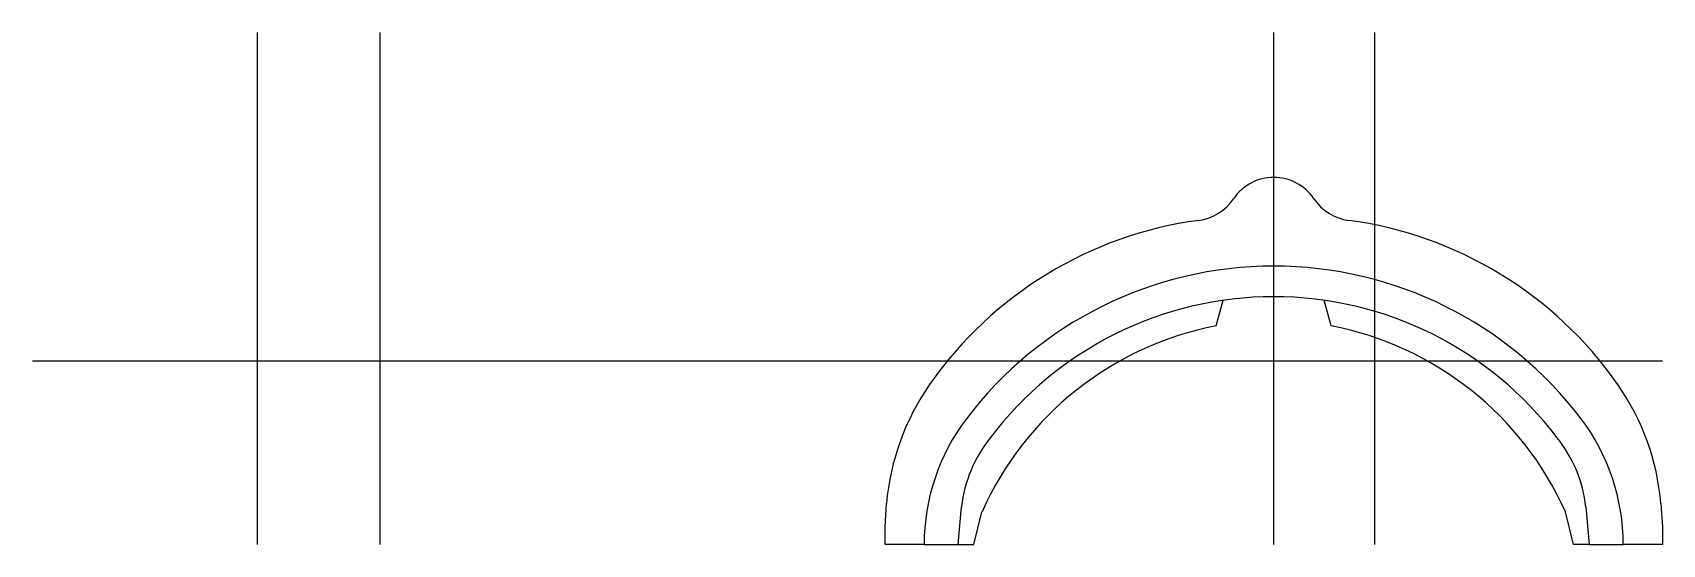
# Model space of a CAD drawing. Extents: x -406 to 127, y -60 to 107.
import ezdxf

# ---------------------------------------------------------------- set-up
doc = ezdxf.new("R2010")
doc.units = 0
doc.layers.get('0').update_dxf_attribs({"linetype": 'CONTINUOUS'})

msp = doc.modelspace()

# ---------------------------------------------------------------- linework, layer by layer
at = {"linetype": 'CONTINUOUS'}
for p, q in [((-332, -60), (-332, 107.35)), ((-292, -60), (-292, 107.35)), ((0, -60), (0, 107.35)), ((33, -60), (33, 107.35)), ((-18.76, 11.48), (-16.51, 19.82)), ((18.76, 11.48), (16.51, 19.82)), ((-405.51, 0), (127, 0)), ((-127, -54.24), (-126.52, -46.58)), ((-103.09, -60), (-102.02, -47.68)), ((102.02, -47.68), (103.09, -60)), ((126.52, -46.58), (127, -54.24)), ((-98, -60), (-95.31, -49.39)), ((98, -60), (95.31, -49.39)), ((-127, -57.06), (-127, -54.24)), ((-127, -60), (-127, -57.06)), ((127, -54.24), (127, -57.06)), ((127, -57.06), (127, -60)), ((-114.22, -60), (-127, -60)), ((-114.22, -60), (-103.09, -60)), ((-103.09, -60), (-98, -60)), ((103.09, -60), (98, -60)), ((103.09, -60), (114.22, -60)), ((127, -60), (114.22, -60))]:
    msp.add_line(p, q, dxfattribs=at)
for centre, radius, start, end in [((0, 44.19), 15.81, 90.0033, 145.9599), ((0, 44.19), 15.81, 34.0401, 89.9967), ((-26.7, 62.22), 16.41, 277.7076, 325.9773), ((26.7, 62.22), 16.41, 214.0227, 262.2924), ((-7.36, -81), 128.11, 97.6909, 145.0182), ((7.36, -81), 128.11, 34.9818, 82.3091), ((0, -94.98), 125.98, 89.998, 142.8442), ((0, -94.98), 125.98, 37.1558, 90.002), ((-0.01, -94.98), 115.98, 89.9973, 142.9743), ((0.01, -94.98), 115.98, 37.0257, 90.0027), ((1.41, -92.45), 105.87, 100.9813, 155.9998), ((-1.41, -92.45), 105.87, 24.0002, 79.0187), ((-46.58, -53.56), 80.24, 145.0083, 175.0066), ((46.58, -53.56), 80.24, 4.9934, 34.9917), ((-45.9, -60.08), 68.32, 142.9265, 179.9363), ((45.9, -60.08), 68.32, 0.0637, 37.0735), ((-58.05, -52.82), 44.27, 141.3024, 173.3352), ((58.05, -52.82), 44.27, 6.6648, 38.6976)]:
    msp.add_arc(centre, radius, start, end, dxfattribs=at)

doc.saveas('drawing.dxf')
